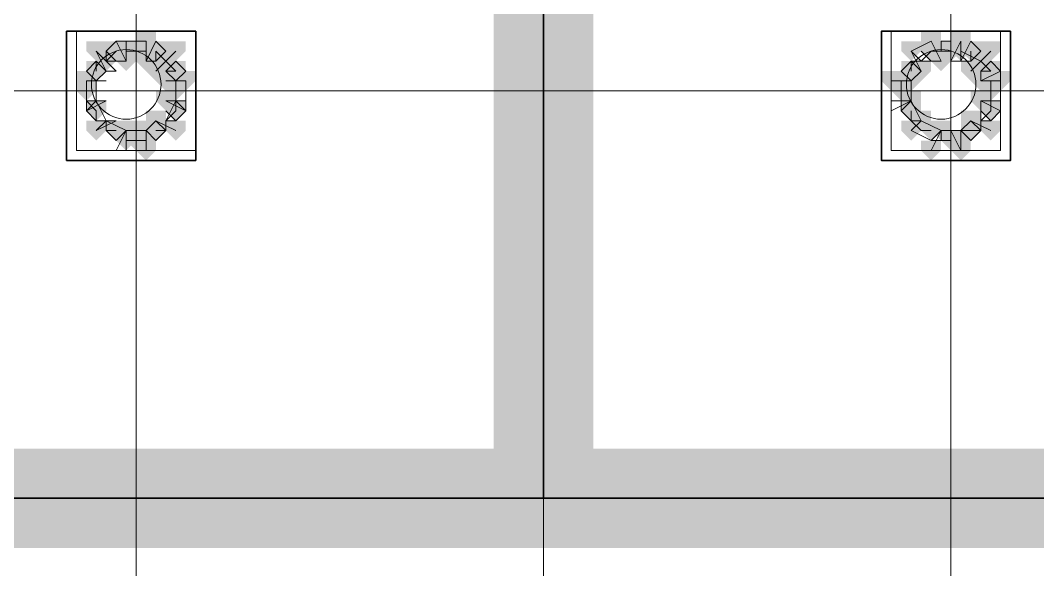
# Model space of a CAD drawing. Header units: millimetres. Extents: x 2315 to 4619, y 1334 to 1897.
# Drawn here: x 3888.82 to 3895.07, y 1541.26 to 1544.63 of the extents above; entities that cross this region are included whole.
import ezdxf

# ---------------------------------------------------------------- set-up
doc = ezdxf.new("R2010")
doc.units = ezdxf.units.MM
for name, color, linetype, true_color in [('PDF_10', 7, 'Continuous', 0x00b85c), ('PDF_AXIS', 7, 'Continuous', 0x00b85c), ('PDF_柱构件', 7, 'Continuous', 0x00b85c), ('PDF_转运站初步方案', 7, 'Continuous', 0x00b85c)]:
    doc.layers.add(name, color=color, linetype=linetype, true_color=true_color)
doc.layers.add('PDF_中心线层', color=1, linetype='Continuous')
doc.layers.add('PDF_粗实线层', color=7, linetype='Continuous')

msp = doc.modelspace()

# ---------------------------------------------------------------- hatches: boundary and pattern name
at = {"layer": 'PDF_10', "transparency": 33554559}
for points in [[(3889.4111, 1544.506), (3889.3501, 1544.506), (3889.3501, 1544.4449), (3889.4111, 1544.3839), (3889.4722, 1544.4449), (3889.4722, 1544.506)], [(3889.4111, 1544.506), (3889.3501, 1544.506), (3889.3501, 1544.4449), (3889.4111, 1544.3839), (3889.4722, 1544.4449), (3889.4722, 1544.506)], [(3889.5333, 1544.506), (3889.4722, 1544.506), (3889.4722, 1544.4449), (3889.5333, 1544.3839), (3889.5944, 1544.4449), (3889.5944, 1544.506)], [(3889.5333, 1544.506), (3889.4722, 1544.506), (3889.4722, 1544.4449), (3889.5333, 1544.3839), (3889.5944, 1544.4449), (3889.5944, 1544.506)], [(3889.6555, 1544.506), (3889.5944, 1544.506), (3889.5944, 1544.4449), (3889.6555, 1544.3839), (3889.7165, 1544.4449), (3889.7165, 1544.506)], [(3889.6555, 1544.506), (3889.5944, 1544.506), (3889.5944, 1544.4449), (3889.6555, 1544.3839), (3889.7165, 1544.4449), (3889.7165, 1544.506)], [(3894.4198, 1544.506), (3894.3587, 1544.506), (3894.3587, 1544.4449), (3894.4198, 1544.3839), (3894.4809, 1544.4449), (3894.4809, 1544.506)], [(3894.4198, 1544.506), (3894.3587, 1544.506), (3894.3587, 1544.4449), (3894.4198, 1544.3839), (3894.4809, 1544.4449), (3894.4809, 1544.506)], [(3894.542, 1544.506), (3894.4809, 1544.506), (3894.4809, 1544.4449), (3894.542, 1544.3839), (3894.603, 1544.4449), (3894.603, 1544.506)], [(3894.542, 1544.506), (3894.4809, 1544.506), (3894.4809, 1544.4449), (3894.542, 1544.3839), (3894.603, 1544.4449), (3894.603, 1544.506)], [(3894.6641, 1544.506), (3894.603, 1544.506), (3894.603, 1544.4449), (3894.6641, 1544.3839), (3894.7252, 1544.4449), (3894.7252, 1544.506)], [(3894.6641, 1544.506), (3894.603, 1544.506), (3894.603, 1544.4449), (3894.6641, 1544.3839), (3894.7252, 1544.4449), (3894.7252, 1544.506)], [(3889.289, 1544.3839), (3889.2279, 1544.3839), (3889.2279, 1544.3228), (3889.289, 1544.2617), (3889.3501, 1544.3228), (3889.3501, 1544.3839)], [(3889.289, 1544.3839), (3889.2279, 1544.3839), (3889.2279, 1544.3228), (3889.289, 1544.2617), (3889.3501, 1544.3228), (3889.3501, 1544.3839)], [(3889.289, 1544.3839), (3889.2279, 1544.3839), (3889.2279, 1544.3228), (3889.289, 1544.2617), (3889.3501, 1544.3228), (3889.3501, 1544.3839)], [(3889.7776, 1544.3839), (3889.7165, 1544.3839), (3889.7165, 1544.3228), (3889.7776, 1544.2617), (3889.8387, 1544.3228), (3889.8387, 1544.3839)], [(3889.7776, 1544.3839), (3889.7165, 1544.3839), (3889.7165, 1544.3228), (3889.7776, 1544.2617), (3889.8387, 1544.3228), (3889.8387, 1544.3839)], [(3894.2976, 1544.3839), (3894.2365, 1544.3839), (3894.2365, 1544.3228), (3894.2976, 1544.2617), (3894.3587, 1544.3228), (3894.3587, 1544.3839)], [(3894.2976, 1544.3839), (3894.2365, 1544.3839), (3894.2365, 1544.3228), (3894.2976, 1544.2617), (3894.3587, 1544.3228), (3894.3587, 1544.3839)], [(3894.2976, 1544.3839), (3894.2365, 1544.3839), (3894.2365, 1544.3228), (3894.2976, 1544.2617), (3894.3587, 1544.3228), (3894.3587, 1544.3839)], [(3894.7863, 1544.3839), (3894.7252, 1544.3839), (3894.7252, 1544.3228), (3894.7863, 1544.2617), (3894.8474, 1544.3228), (3894.8474, 1544.3839)], [(3894.7863, 1544.3839), (3894.7252, 1544.3839), (3894.7252, 1544.3228), (3894.7863, 1544.2617), (3894.8474, 1544.3228), (3894.8474, 1544.3839)], [(3889.2279, 1544.2617), (3889.1668, 1544.2617), (3889.1668, 1544.2006), (3889.2279, 1544.1395), (3889.289, 1544.2006), (3889.289, 1544.2617)], [(3889.2279, 1544.2617), (3889.1668, 1544.2617), (3889.1668, 1544.2006), (3889.2279, 1544.1395), (3889.289, 1544.2006), (3889.289, 1544.2617)], [(3889.7776, 1544.2617), (3889.7165, 1544.2617), (3889.7165, 1544.2006), (3889.7776, 1544.1395), (3889.8387, 1544.2006), (3889.8387, 1544.2617)], [(3889.7776, 1544.2617), (3889.7165, 1544.2617), (3889.7165, 1544.2006), (3889.7776, 1544.1395), (3889.8387, 1544.2006), (3889.8387, 1544.2617)], [(3894.2365, 1544.2617), (3894.1755, 1544.2617), (3894.1755, 1544.2006), (3894.2365, 1544.1395), (3894.2976, 1544.2006), (3894.2976, 1544.2617)], [(3894.2365, 1544.2617), (3894.1755, 1544.2617), (3894.1755, 1544.2006), (3894.2365, 1544.1395), (3894.2976, 1544.2006), (3894.2976, 1544.2617)], [(3894.7863, 1544.2617), (3894.7252, 1544.2617), (3894.7252, 1544.2006), (3894.7863, 1544.1395), (3894.8474, 1544.2006), (3894.8474, 1544.2617)], [(3894.7863, 1544.2617), (3894.7252, 1544.2617), (3894.7252, 1544.2006), (3894.7863, 1544.1395), (3894.8474, 1544.2006), (3894.8474, 1544.2617)], [(3889.289, 1544.1395), (3889.2279, 1544.1395), (3889.2279, 1544.0784), (3889.289, 1544.0174), (3889.3501, 1544.0784), (3889.3501, 1544.1395)], [(3889.289, 1544.1395), (3889.2279, 1544.1395), (3889.2279, 1544.0784), (3889.289, 1544.0174), (3889.3501, 1544.0784), (3889.3501, 1544.1395)], [(3889.7776, 1544.1395), (3889.7165, 1544.1395), (3889.7165, 1544.0784), (3889.7776, 1544.0174), (3889.8387, 1544.0784), (3889.8387, 1544.1395)], [(3889.7776, 1544.1395), (3889.7165, 1544.1395), (3889.7165, 1544.0784), (3889.7776, 1544.0174), (3889.8387, 1544.0784), (3889.8387, 1544.1395)], [(3894.2976, 1544.1395), (3894.2365, 1544.1395), (3894.2365, 1544.0784), (3894.2976, 1544.0174), (3894.3587, 1544.0784), (3894.3587, 1544.1395)], [(3894.2976, 1544.1395), (3894.2365, 1544.1395), (3894.2365, 1544.0784), (3894.2976, 1544.0174), (3894.3587, 1544.0784), (3894.3587, 1544.1395)], [(3894.7863, 1544.1395), (3894.7252, 1544.1395), (3894.7252, 1544.0784), (3894.7863, 1544.0174), (3894.8474, 1544.0784), (3894.8474, 1544.1395)], [(3894.7863, 1544.1395), (3894.7252, 1544.1395), (3894.7252, 1544.0784), (3894.7863, 1544.0174), (3894.8474, 1544.0784), (3894.8474, 1544.1395)], [(3889.4111, 1544.0174), (3889.3501, 1544.0174), (3889.3501, 1543.9563), (3889.4111, 1543.8952), (3889.4722, 1543.9563), (3889.4722, 1544.0174)], [(3889.4111, 1544.0174), (3889.3501, 1544.0174), (3889.3501, 1543.9563), (3889.4111, 1543.8952), (3889.4722, 1543.9563), (3889.4722, 1544.0174)], [(3889.6555, 1544.0174), (3889.5944, 1544.0174), (3889.5944, 1543.9563), (3889.6555, 1543.8952), (3889.7165, 1543.9563), (3889.7165, 1544.0174)], [(3889.6555, 1544.0174), (3889.5944, 1544.0174), (3889.5944, 1543.9563), (3889.6555, 1543.8952), (3889.7165, 1543.9563), (3889.7165, 1544.0174)], [(3889.6555, 1544.0174), (3889.5944, 1544.0174), (3889.5944, 1543.9563), (3889.6555, 1543.8952), (3889.7165, 1543.9563), (3889.7165, 1544.0174)], [(3894.4198, 1544.0174), (3894.3587, 1544.0174), (3894.3587, 1543.9563), (3894.4198, 1543.8952), (3894.4809, 1543.9563), (3894.4809, 1544.0174)], [(3894.4198, 1544.0174), (3894.3587, 1544.0174), (3894.3587, 1543.9563), (3894.4198, 1543.8952), (3894.4809, 1543.9563), (3894.4809, 1544.0174)], [(3894.6641, 1544.0174), (3894.603, 1544.0174), (3894.603, 1543.9563), (3894.6641, 1543.8952), (3894.7252, 1543.9563), (3894.7252, 1544.0174)], [(3894.6641, 1544.0174), (3894.603, 1544.0174), (3894.603, 1543.9563), (3894.6641, 1543.8952), (3894.7252, 1543.9563), (3894.7252, 1544.0174)], [(3894.6641, 1544.0174), (3894.603, 1544.0174), (3894.603, 1543.9563), (3894.6641, 1543.8952), (3894.7252, 1543.9563), (3894.7252, 1544.0174)], [(3889.5333, 1543.9563), (3889.4722, 1543.9563), (3889.4722, 1543.8952), (3889.5333, 1543.8341), (3889.5944, 1543.8952), (3889.5944, 1543.9563)], [(3889.5333, 1543.9563), (3889.4722, 1543.9563), (3889.4722, 1543.8952), (3889.5333, 1543.8341), (3889.5944, 1543.8952), (3889.5944, 1543.9563)], [(3894.542, 1543.9563), (3894.4809, 1543.9563), (3894.4809, 1543.8952), (3894.542, 1543.8341), (3894.603, 1543.8952), (3894.603, 1543.9563)], [(3894.542, 1543.9563), (3894.4809, 1543.9563), (3894.4809, 1543.8952), (3894.542, 1543.8341), (3894.603, 1543.8952), (3894.603, 1543.9563)]]:
    msp.add_hatch(color=6, dxfattribs=at).paths.add_polyline_path(points)
at = {"layer": 'PDF_柱构件', "transparency": 33554559}
for points in [[(3889.5944, 1544.5671), (3889.5333, 1544.5671), (3889.5333, 1544.506), (3889.5944, 1544.4449), (3889.6555, 1544.506), (3889.6555, 1544.5671)], [(3894.4198, 1544.5671), (3894.3587, 1544.5671), (3894.3587, 1544.506), (3894.4198, 1544.4449), (3894.4809, 1544.506), (3894.4809, 1544.5671)], [(3894.603, 1544.5671), (3894.542, 1544.5671), (3894.542, 1544.506), (3894.603, 1544.4449), (3894.6641, 1544.506), (3894.6641, 1544.5671)], [(3889.289, 1544.506), (3889.2279, 1544.506), (3889.2279, 1544.4449), (3889.289, 1544.3839), (3889.3501, 1544.4449), (3889.3501, 1544.506)], [(3889.4722, 1544.506), (3889.4111, 1544.506), (3889.4111, 1544.4449), (3889.4722, 1544.3839), (3889.5333, 1544.4449), (3889.5333, 1544.506)], [(3889.5944, 1544.506), (3889.5333, 1544.506), (3889.5333, 1544.4449), (3889.5944, 1544.3839), (3889.6555, 1544.4449), (3889.6555, 1544.506)], [(3889.7776, 1544.506), (3889.7165, 1544.506), (3889.7165, 1544.4449), (3889.7776, 1544.3839), (3889.8387, 1544.4449), (3889.8387, 1544.506)], [(3894.2976, 1544.506), (3894.2365, 1544.506), (3894.2365, 1544.4449), (3894.2976, 1544.3839), (3894.3587, 1544.4449), (3894.3587, 1544.506)], [(3894.603, 1544.506), (3894.542, 1544.506), (3894.542, 1544.4449), (3894.603, 1544.3839), (3894.6641, 1544.4449), (3894.6641, 1544.506)], [(3894.7863, 1544.506), (3894.7252, 1544.506), (3894.7252, 1544.4449), (3894.7863, 1544.3839), (3894.8474, 1544.4449), (3894.8474, 1544.506)], [(3889.3501, 1544.4449), (3889.289, 1544.4449), (3889.289, 1544.3839), (3889.3501, 1544.3228), (3889.4111, 1544.3839), (3889.4111, 1544.4449)], [(3889.4722, 1544.4449), (3889.4111, 1544.4449), (3889.4111, 1544.3839), (3889.4722, 1544.3228), (3889.5333, 1544.3839), (3889.5333, 1544.4449)], [(3889.5944, 1544.4449), (3889.5333, 1544.4449), (3889.5333, 1544.3839), (3889.5944, 1544.3228), (3889.6555, 1544.3839), (3889.6555, 1544.4449)], [(3889.7165, 1544.4449), (3889.6555, 1544.4449), (3889.6555, 1544.3839), (3889.7165, 1544.3228), (3889.7776, 1544.3839), (3889.7776, 1544.4449)], [(3894.4809, 1544.4449), (3894.4198, 1544.4449), (3894.4198, 1544.3839), (3894.4809, 1544.3228), (3894.542, 1544.3839), (3894.542, 1544.4449)], [(3894.7252, 1544.4449), (3894.6641, 1544.4449), (3894.6641, 1544.3839), (3894.7252, 1544.3228), (3894.7863, 1544.3839), (3894.7863, 1544.4449)], [(3889.6555, 1544.3839), (3889.5944, 1544.3839), (3889.5944, 1544.3228), (3889.6555, 1544.2617), (3889.7165, 1544.3228), (3889.7165, 1544.3839)], [(3894.3587, 1544.3839), (3894.2976, 1544.3839), (3894.2976, 1544.3228), (3894.3587, 1544.2617), (3894.4198, 1544.3228), (3894.4198, 1544.3839)], [(3894.6641, 1544.3839), (3894.603, 1544.3839), (3894.603, 1544.3228), (3894.6641, 1544.2617), (3894.7252, 1544.3228), (3894.7252, 1544.3839)], [(3889.2279, 1544.3228), (3889.1668, 1544.3228), (3889.1668, 1544.2617), (3889.2279, 1544.2006), (3889.289, 1544.2617), (3889.289, 1544.3228)], [(3889.7165, 1544.3228), (3889.6555, 1544.3228), (3889.6555, 1544.2617), (3889.7165, 1544.2006), (3889.7776, 1544.2617), (3889.7776, 1544.3228)], [(3889.7776, 1544.3228), (3889.7165, 1544.3228), (3889.7165, 1544.2617), (3889.7776, 1544.2006), (3889.8387, 1544.2617), (3889.8387, 1544.3228)], [(3889.8387, 1544.3228), (3889.7776, 1544.3228), (3889.7776, 1544.2617), (3889.8387, 1544.2006), (3889.8998, 1544.2617), (3889.8998, 1544.3228)], [(3894.1755, 1544.3228), (3894.1144, 1544.3228), (3894.1144, 1544.2617), (3894.1755, 1544.2006), (3894.2365, 1544.2617), (3894.2365, 1544.3228)], [(3894.2365, 1544.3228), (3894.1755, 1544.3228), (3894.1755, 1544.2617), (3894.2365, 1544.2006), (3894.2976, 1544.2617), (3894.2976, 1544.3228)], [(3894.2976, 1544.3228), (3894.2365, 1544.3228), (3894.2365, 1544.2617), (3894.2976, 1544.2006), (3894.3587, 1544.2617), (3894.3587, 1544.3228)], [(3894.7252, 1544.3228), (3894.6641, 1544.3228), (3894.6641, 1544.2617), (3894.7252, 1544.2006), (3894.7863, 1544.2617), (3894.7863, 1544.3228)], [(3894.7863, 1544.3228), (3894.7252, 1544.3228), (3894.7252, 1544.2617), (3894.7863, 1544.2006), (3894.8474, 1544.2617), (3894.8474, 1544.3228)], [(3894.8474, 1544.3228), (3894.7863, 1544.3228), (3894.7863, 1544.2617), (3894.8474, 1544.2006), (3894.9084, 1544.2617), (3894.9084, 1544.3228)], [(3889.7165, 1544.2006), (3889.6555, 1544.2006), (3889.6555, 1544.1395), (3889.7165, 1544.0784), (3889.7776, 1544.1395), (3889.7776, 1544.2006)], [(3894.2976, 1544.2006), (3894.2365, 1544.2006), (3894.2365, 1544.1395), (3894.2976, 1544.0784), (3894.3587, 1544.1395), (3894.3587, 1544.2006)], [(3894.7252, 1544.2006), (3894.6641, 1544.2006), (3894.6641, 1544.1395), (3894.7252, 1544.0784), (3894.7863, 1544.1395), (3894.7863, 1544.2006)], [(3889.6555, 1544.0784), (3889.5944, 1544.0784), (3889.5944, 1544.0174), (3889.6555, 1543.9563), (3889.7165, 1544.0174), (3889.7165, 1544.0784)], [(3894.3587, 1544.0784), (3894.2976, 1544.0784), (3894.2976, 1544.0174), (3894.3587, 1543.9563), (3894.4198, 1544.0174), (3894.4198, 1544.0784)], [(3894.6641, 1544.0784), (3894.603, 1544.0784), (3894.603, 1544.0174), (3894.6641, 1543.9563), (3894.7252, 1544.0174), (3894.7252, 1544.0784)], [(3889.289, 1544.0174), (3889.2279, 1544.0174), (3889.2279, 1543.9563), (3889.289, 1543.8952), (3889.3501, 1543.9563), (3889.3501, 1544.0174)], [(3889.4722, 1544.0174), (3889.4111, 1544.0174), (3889.4111, 1543.9563), (3889.4722, 1543.8952), (3889.5333, 1543.9563), (3889.5333, 1544.0174)], [(3889.5944, 1544.0174), (3889.5333, 1544.0174), (3889.5333, 1543.9563), (3889.5944, 1543.8952), (3889.6555, 1543.9563), (3889.6555, 1544.0174)], [(3889.7776, 1544.0174), (3889.7165, 1544.0174), (3889.7165, 1543.9563), (3889.7776, 1543.8952), (3889.8387, 1543.9563), (3889.8387, 1544.0174)], [(3894.2976, 1544.0174), (3894.2365, 1544.0174), (3894.2365, 1543.9563), (3894.2976, 1543.8952), (3894.3587, 1543.9563), (3894.3587, 1544.0174)], [(3894.4809, 1544.0174), (3894.4198, 1544.0174), (3894.4198, 1543.9563), (3894.4809, 1543.8952), (3894.542, 1543.9563), (3894.542, 1544.0174)], [(3894.7863, 1544.0174), (3894.7252, 1544.0174), (3894.7252, 1543.9563), (3894.7863, 1543.8952), (3894.8474, 1543.9563), (3894.8474, 1544.0174)], [(3889.4722, 1543.9563), (3889.4111, 1543.9563), (3889.4111, 1543.8952), (3889.4722, 1543.8341), (3889.5333, 1543.8952), (3889.5333, 1543.9563)], [(3889.5944, 1543.9563), (3889.5333, 1543.9563), (3889.5333, 1543.8952), (3889.5944, 1543.8341), (3889.6555, 1543.8952), (3889.6555, 1543.9563)], [(3894.603, 1543.9563), (3894.542, 1543.9563), (3894.542, 1543.8952), (3894.603, 1543.8341), (3894.6641, 1543.8952), (3894.6641, 1543.9563)], [(3889.5944, 1543.8952), (3889.5333, 1543.8952), (3889.5333, 1543.8341), (3889.5944, 1543.773), (3889.6555, 1543.8341), (3889.6555, 1543.8952)], [(3894.4198, 1543.8952), (3894.3587, 1543.8952), (3894.3587, 1543.8341), (3894.4198, 1543.773), (3894.4809, 1543.8341), (3894.4809, 1543.8952)], [(3894.603, 1543.8952), (3894.542, 1543.8952), (3894.542, 1543.8341), (3894.603, 1543.773), (3894.6641, 1543.8341), (3894.6641, 1543.8952)]]:
    msp.add_hatch(color=6, dxfattribs=at).paths.add_polyline_path(points)
at = {"layer": 'PDF_粗实线层', "transparency": 33554559}
for points in [[(3906.3306, 1554.7066), (3905.7198, 1554.7066), (3905.7198, 1542.0017), (3850.3192, 1542.0017), (3850.3192, 1554.7066), (3849.7084, 1554.7066), (3849.7084, 1541.3909), (3906.3306, 1541.3909)], [(3892.343, 1554.7066), (3891.7322, 1554.7066), (3891.7322, 1541.6963), (3892.343, 1541.6963)]]:
    msp.add_hatch(color=256, dxfattribs=at).paths.add_polyline_path(points)
at = {"layer": 'PDF_转运站初步方案', "transparency": 33554559}
for points in [[(3889.4111, 1544.506), (3889.3501, 1544.506), (3889.3501, 1544.4449), (3889.4111, 1544.3839), (3889.4722, 1544.4449), (3889.4722, 1544.506)], [(3889.4111, 1544.506), (3889.3501, 1544.506), (3889.3501, 1544.4449), (3889.4111, 1544.3839), (3889.4722, 1544.4449), (3889.4722, 1544.506)], [(3889.5333, 1544.506), (3889.4722, 1544.506), (3889.4722, 1544.4449), (3889.5333, 1544.3839), (3889.5944, 1544.4449), (3889.5944, 1544.506)], [(3889.5333, 1544.506), (3889.4722, 1544.506), (3889.4722, 1544.4449), (3889.5333, 1544.3839), (3889.5944, 1544.4449), (3889.5944, 1544.506)], [(3889.6555, 1544.506), (3889.5944, 1544.506), (3889.5944, 1544.4449), (3889.6555, 1544.3839), (3889.7165, 1544.4449), (3889.7165, 1544.506)], [(3889.6555, 1544.506), (3889.5944, 1544.506), (3889.5944, 1544.4449), (3889.6555, 1544.3839), (3889.7165, 1544.4449), (3889.7165, 1544.506)], [(3894.4198, 1544.506), (3894.3587, 1544.506), (3894.3587, 1544.4449), (3894.4198, 1544.3839), (3894.4809, 1544.4449), (3894.4809, 1544.506)], [(3894.4198, 1544.506), (3894.3587, 1544.506), (3894.3587, 1544.4449), (3894.4198, 1544.3839), (3894.4809, 1544.4449), (3894.4809, 1544.506)], [(3894.542, 1544.506), (3894.4809, 1544.506), (3894.4809, 1544.4449), (3894.542, 1544.3839), (3894.603, 1544.4449), (3894.603, 1544.506)], [(3894.542, 1544.506), (3894.4809, 1544.506), (3894.4809, 1544.4449), (3894.542, 1544.3839), (3894.603, 1544.4449), (3894.603, 1544.506)], [(3894.6641, 1544.506), (3894.603, 1544.506), (3894.603, 1544.4449), (3894.6641, 1544.3839), (3894.7252, 1544.4449), (3894.7252, 1544.506)], [(3894.6641, 1544.506), (3894.603, 1544.506), (3894.603, 1544.4449), (3894.6641, 1544.3839), (3894.7252, 1544.4449), (3894.7252, 1544.506)], [(3889.289, 1544.3839), (3889.2279, 1544.3839), (3889.2279, 1544.3228), (3889.289, 1544.2617), (3889.3501, 1544.3228), (3889.3501, 1544.3839)], [(3889.289, 1544.3839), (3889.2279, 1544.3839), (3889.2279, 1544.3228), (3889.289, 1544.2617), (3889.3501, 1544.3228), (3889.3501, 1544.3839)], [(3889.7776, 1544.3839), (3889.7165, 1544.3839), (3889.7165, 1544.3228), (3889.7776, 1544.2617), (3889.8387, 1544.3228), (3889.8387, 1544.3839)], [(3889.7776, 1544.3839), (3889.7165, 1544.3839), (3889.7165, 1544.3228), (3889.7776, 1544.2617), (3889.8387, 1544.3228), (3889.8387, 1544.3839)], [(3894.2976, 1544.3839), (3894.2365, 1544.3839), (3894.2365, 1544.3228), (3894.2976, 1544.2617), (3894.3587, 1544.3228), (3894.3587, 1544.3839)], [(3894.2976, 1544.3839), (3894.2365, 1544.3839), (3894.2365, 1544.3228), (3894.2976, 1544.2617), (3894.3587, 1544.3228), (3894.3587, 1544.3839)], [(3894.7863, 1544.3839), (3894.7252, 1544.3839), (3894.7252, 1544.3228), (3894.7863, 1544.2617), (3894.8474, 1544.3228), (3894.8474, 1544.3839)], [(3894.7863, 1544.3839), (3894.7252, 1544.3839), (3894.7252, 1544.3228), (3894.7863, 1544.2617), (3894.8474, 1544.3228), (3894.8474, 1544.3839)], [(3889.2279, 1544.2617), (3889.1668, 1544.2617), (3889.1668, 1544.2006), (3889.2279, 1544.1395), (3889.289, 1544.2006), (3889.289, 1544.2617)], [(3889.2279, 1544.2617), (3889.1668, 1544.2617), (3889.1668, 1544.2006), (3889.2279, 1544.1395), (3889.289, 1544.2006), (3889.289, 1544.2617)], [(3889.7776, 1544.2617), (3889.7165, 1544.2617), (3889.7165, 1544.2006), (3889.7776, 1544.1395), (3889.8387, 1544.2006), (3889.8387, 1544.2617)], [(3889.7776, 1544.2617), (3889.7165, 1544.2617), (3889.7165, 1544.2006), (3889.7776, 1544.1395), (3889.8387, 1544.2006), (3889.8387, 1544.2617)], [(3894.2365, 1544.2617), (3894.1755, 1544.2617), (3894.1755, 1544.2006), (3894.2365, 1544.1395), (3894.2976, 1544.2006), (3894.2976, 1544.2617)], [(3894.2365, 1544.2617), (3894.1755, 1544.2617), (3894.1755, 1544.2006), (3894.2365, 1544.1395), (3894.2976, 1544.2006), (3894.2976, 1544.2617)], [(3894.7863, 1544.2617), (3894.7252, 1544.2617), (3894.7252, 1544.2006), (3894.7863, 1544.1395), (3894.8474, 1544.2006), (3894.8474, 1544.2617)], [(3894.7863, 1544.2617), (3894.7252, 1544.2617), (3894.7252, 1544.2006), (3894.7863, 1544.1395), (3894.8474, 1544.2006), (3894.8474, 1544.2617)], [(3889.289, 1544.1395), (3889.2279, 1544.1395), (3889.2279, 1544.0784), (3889.289, 1544.0174), (3889.3501, 1544.0784), (3889.3501, 1544.1395)], [(3889.289, 1544.1395), (3889.2279, 1544.1395), (3889.2279, 1544.0784), (3889.289, 1544.0174), (3889.3501, 1544.0784), (3889.3501, 1544.1395)], [(3889.7776, 1544.1395), (3889.7165, 1544.1395), (3889.7165, 1544.0784), (3889.7776, 1544.0174), (3889.8387, 1544.0784), (3889.8387, 1544.1395)], [(3889.7776, 1544.1395), (3889.7165, 1544.1395), (3889.7165, 1544.0784), (3889.7776, 1544.0174), (3889.8387, 1544.0784), (3889.8387, 1544.1395)], [(3894.2976, 1544.1395), (3894.2365, 1544.1395), (3894.2365, 1544.0784), (3894.2976, 1544.0174), (3894.3587, 1544.0784), (3894.3587, 1544.1395)], [(3894.2976, 1544.1395), (3894.2365, 1544.1395), (3894.2365, 1544.0784), (3894.2976, 1544.0174), (3894.3587, 1544.0784), (3894.3587, 1544.1395)], [(3894.7863, 1544.1395), (3894.7252, 1544.1395), (3894.7252, 1544.0784), (3894.7863, 1544.0174), (3894.8474, 1544.0784), (3894.8474, 1544.1395)], [(3894.7863, 1544.1395), (3894.7252, 1544.1395), (3894.7252, 1544.0784), (3894.7863, 1544.0174), (3894.8474, 1544.0784), (3894.8474, 1544.1395)], [(3889.4111, 1544.0174), (3889.3501, 1544.0174), (3889.3501, 1543.9563), (3889.4111, 1543.8952), (3889.4722, 1543.9563), (3889.4722, 1544.0174)], [(3889.4111, 1544.0174), (3889.3501, 1544.0174), (3889.3501, 1543.9563), (3889.4111, 1543.8952), (3889.4722, 1543.9563), (3889.4722, 1544.0174)], [(3889.6555, 1544.0174), (3889.5944, 1544.0174), (3889.5944, 1543.9563), (3889.6555, 1543.8952), (3889.7165, 1543.9563), (3889.7165, 1544.0174)], [(3889.6555, 1544.0174), (3889.5944, 1544.0174), (3889.5944, 1543.9563), (3889.6555, 1543.8952), (3889.7165, 1543.9563), (3889.7165, 1544.0174)], [(3894.4198, 1544.0174), (3894.3587, 1544.0174), (3894.3587, 1543.9563), (3894.4198, 1543.8952), (3894.4809, 1543.9563), (3894.4809, 1544.0174)], [(3894.4198, 1544.0174), (3894.3587, 1544.0174), (3894.3587, 1543.9563), (3894.4198, 1543.8952), (3894.4809, 1543.9563), (3894.4809, 1544.0174)], [(3894.6641, 1544.0174), (3894.603, 1544.0174), (3894.603, 1543.9563), (3894.6641, 1543.8952), (3894.7252, 1543.9563), (3894.7252, 1544.0174)], [(3894.6641, 1544.0174), (3894.603, 1544.0174), (3894.603, 1543.9563), (3894.6641, 1543.8952), (3894.7252, 1543.9563), (3894.7252, 1544.0174)], [(3889.5333, 1543.9563), (3889.4722, 1543.9563), (3889.4722, 1543.8952), (3889.5333, 1543.8341), (3889.5944, 1543.8952), (3889.5944, 1543.9563)], [(3889.5333, 1543.9563), (3889.4722, 1543.9563), (3889.4722, 1543.8952), (3889.5333, 1543.8341), (3889.5944, 1543.8952), (3889.5944, 1543.9563)], [(3894.542, 1543.9563), (3894.4809, 1543.9563), (3894.4809, 1543.8952), (3894.542, 1543.8341), (3894.603, 1543.8952), (3894.603, 1543.9563)], [(3894.542, 1543.9563), (3894.4809, 1543.9563), (3894.4809, 1543.8952), (3894.542, 1543.8341), (3894.603, 1543.8952), (3894.603, 1543.9563)]]:
    msp.add_hatch(color=6, dxfattribs=at).paths.add_polyline_path(points)

# ---------------------------------------------------------------- linework, layer by layer
at = {"layer": 'PDF_10', "color": 6, "lineweight": 18}
for points in [[(3889.5333, 1544.4449), (3889.5333, 1544.506)], [(3894.542, 1544.506), (3894.542, 1544.4449), (3894.4809, 1544.4449)], [(3889.3501, 1544.3839), (3889.4111, 1544.4449)], [(3889.4111, 1544.3839), (3889.3501, 1544.4449)], [(3889.4722, 1544.4449), (3889.5944, 1544.4449)], [(3889.6555, 1544.3839), (3889.6555, 1544.4449), (3889.7165, 1544.3839), (3889.7776, 1544.3228), (3889.7165, 1544.3228)], [(3894.4198, 1544.4449), (3894.3587, 1544.3839)], [(3894.4198, 1544.3839), (3894.3587, 1544.4449)], [(3894.7252, 1544.3228), (3894.7863, 1544.3228), (3894.7252, 1544.3839), (3894.603, 1544.4449)], [(3894.6641, 1544.3839), (3894.6641, 1544.4449)], [(3889.289, 1544.3228), (3889.289, 1544.3839)], [(3894.2976, 1544.3839), (3894.2976, 1544.3228)], [(3889.2279, 1544.1395), (3889.2279, 1544.2006), (3889.289, 1544.2006)], [(3889.8387, 1544.2006), (3889.7776, 1544.2006), (3889.7776, 1544.1395)], [(3894.2976, 1544.2006), (3894.2365, 1544.2006), (3894.2365, 1544.1395)], [(3894.7863, 1544.1395), (3894.7863, 1544.2006), (3894.8474, 1544.2006)], [(3889.289, 1544.0174), (3889.289, 1544.0784), (3889.289, 1544.0174)], [(3889.7776, 1544.0784), (3889.7165, 1544.0174)], [(3889.7165, 1544.0784), (3889.7776, 1544.0174)], [(3894.2976, 1544.0174), (3894.2976, 1544.0784), (3894.2976, 1544.0174)], [(3894.7252, 1544.0174), (3894.7863, 1544.0784)], [(3894.7252, 1544.0784), (3894.7863, 1544.0174)], [(3889.3501, 1543.9563), (3889.4111, 1543.9563), (3889.3501, 1543.9563)], [(3889.5333, 1543.9563), (3889.5333, 1543.8952)], [(3889.7165, 1543.9563), (3889.6555, 1543.9563)], [(3894.3587, 1543.9563), (3894.4198, 1543.9563), (3894.3587, 1543.9563)], [(3894.4809, 1543.8952), (3894.542, 1543.8952), (3894.542, 1543.9563)], [(3894.603, 1543.9563), (3894.7252, 1543.9563)], [(3889.5944, 1543.8952), (3889.4722, 1543.8952)]]:
    msp.add_lwpolyline(points, dxfattribs=at)
at = {"layer": 'PDF_AXIS', "color": 6, "lineweight": 18}
for points in [[(3889.1668, 1544.5671), (3889.1668, 1543.8341), (3889.8998, 1543.8341), (3889.8998, 1544.5671)], [(3894.8474, 1544.5671), (3894.8474, 1543.8341), (3894.1755, 1543.8341), (3894.1755, 1544.5671)]]:
    msp.add_lwpolyline(points, close=True, dxfattribs=at)
at = {"layer": 'PDF_中心线层', "color": 6, "lineweight": 18}
msp.add_lwpolyline([(3892.0376, 1535.7103), (3892.0376, 1547.6822)], close=True, dxfattribs=at)
for points in [[(3889.5333, 1547.1325), (3889.5333, 1536.2601)], [(3894.542, 1547.1325), (3894.542, 1536.2601)], [(3897.4738, 1544.2006), (3886.6014, 1544.2006)], [(3886.0517, 1541.6963), (3898.0236, 1541.6963), (3886.0517, 1541.6963)]]:
    msp.add_lwpolyline(points, dxfattribs=at)
msp.add_arc((3892.0455, 1541.6905), 5.9938, 60.13055, 179.94514, dxfattribs=at)
at = {"layer": 'PDF_柱构件', "color": 6, "lineweight": 18}
for points in [[(3889.3501, 1544.3839), (3889.4722, 1544.3839), (3889.4111, 1544.506), (3889.3501, 1544.4449)], [(3889.4111, 1544.506), (3889.4722, 1544.3839), (3889.4722, 1544.506)], [(3889.4722, 1544.4449), (3889.5944, 1544.4449), (3889.5944, 1544.506), (3889.4722, 1544.506)], [(3889.5944, 1544.506), (3889.5944, 1544.3839)], [(3889.5944, 1544.3839), (3889.6555, 1544.3839), (3889.7165, 1544.4449), (3889.6555, 1544.506)], [(3894.4809, 1544.3839), (3894.3587, 1544.3839), (3894.2976, 1544.4449), (3894.4198, 1544.506)], [(3894.4198, 1544.506), (3894.4809, 1544.3839)], [(3894.542, 1544.4449), (3894.4809, 1544.4449), (3894.4809, 1544.506), (3894.542, 1544.506)], [(3894.603, 1544.506), (3894.603, 1544.3839), (3894.542, 1544.3839)], [(3894.6641, 1544.3839), (3894.603, 1544.3839), (3894.6641, 1544.506), (3894.7252, 1544.4449)], [(3889.289, 1544.4449), (3889.3501, 1544.3228), (3889.4111, 1544.3228)], [(3889.7776, 1544.4449), (3889.6555, 1544.3228)], [(3894.2976, 1544.4449), (3894.3587, 1544.3228)], [(3894.7863, 1544.4449), (3894.6641, 1544.3228)], [(3889.289, 1544.2617), (3889.3501, 1544.3228), (3889.289, 1544.3839), (3889.2279, 1544.3228)], [(3889.7165, 1544.3228), (3889.7776, 1544.2617), (3889.8387, 1544.3228), (3889.7776, 1544.3839)], [(3894.3587, 1544.3228), (3894.2976, 1544.2617), (3894.2365, 1544.3228), (3894.2976, 1544.3839)], [(3894.7252, 1544.2617), (3894.7252, 1544.3228), (3894.7863, 1544.3839), (3894.8474, 1544.3228)], [(3889.2279, 1544.2617), (3889.289, 1544.2617), (3889.3501, 1544.2617)], [(3889.289, 1544.1395), (3889.289, 1544.2617), (3889.2279, 1544.2617), (3889.2279, 1544.1395)], [(3889.8387, 1544.2617), (3889.7165, 1544.2617)], [(3889.7776, 1544.2617), (3889.7776, 1544.1395), (3889.8387, 1544.1395), (3889.8387, 1544.2617)], [(3894.1755, 1544.2617), (3894.2976, 1544.2617)], [(3894.2976, 1544.2617), (3894.2976, 1544.1395), (3894.2365, 1544.1395), (3894.2365, 1544.2617)], [(3894.8474, 1544.2617), (3894.7252, 1544.2617)], [(3894.7863, 1544.1395), (3894.7863, 1544.2617), (3894.8474, 1544.2617), (3894.8474, 1544.1395)], [(3889.2279, 1544.0784), (3889.3501, 1544.1395), (3889.289, 1544.1395), (3889.2279, 1544.1395)], [(3889.3501, 1544.0174), (3889.289, 1544.1395), (3889.2279, 1544.0784), (3889.289, 1544.0174)], [(3889.8387, 1544.1395), (3889.7165, 1544.1395), (3889.8387, 1544.0784)], [(3889.7776, 1544.1395), (3889.7165, 1544.0174), (3889.7776, 1544.0174), (3889.8387, 1544.0784)], [(3894.1755, 1544.1395), (3894.2976, 1544.1395), (3894.1755, 1544.0784)], [(3894.2976, 1544.1395), (3894.3587, 1544.0174), (3894.2976, 1544.0174), (3894.2365, 1544.0784)], [(3894.8474, 1544.0784), (3894.7252, 1544.1395), (3894.8474, 1544.1395)], [(3894.7252, 1544.0174), (3894.7252, 1544.1395), (3894.8474, 1544.0784), (3894.7863, 1544.0174)], [(3889.289, 1543.9563), (3889.4111, 1544.0174), (3889.3501, 1544.0174)], [(3889.4722, 1543.9563), (3889.3501, 1544.0174), (3889.3501, 1543.9563), (3889.4111, 1543.8952)], [(3889.6555, 1544.0174), (3889.5944, 1543.9563), (3889.6555, 1543.8952), (3889.7165, 1543.9563)], [(3889.7776, 1543.9563), (3889.6555, 1544.0174)], [(3894.2976, 1543.9563), (3894.3587, 1544.0174)], [(3894.3587, 1544.0174), (3894.4809, 1543.9563), (3894.4198, 1543.8952), (3894.2976, 1543.9563)], [(3894.603, 1543.9563), (3894.6641, 1544.0174), (3894.7252, 1543.9563), (3894.6641, 1543.8952)], [(3894.7863, 1543.9563), (3894.6641, 1544.0174)], [(3889.4722, 1543.8341), (3889.4722, 1543.9563), (3889.4111, 1543.8341)], [(3889.5944, 1543.9563), (3889.4722, 1543.9563), (3889.4722, 1543.8952), (3889.5944, 1543.8952)], [(3889.5944, 1543.8341), (3889.5944, 1543.9563)], [(3894.4198, 1543.8341), (3894.4809, 1543.9563)], [(3894.4809, 1543.9563), (3894.542, 1543.9563), (3894.542, 1543.8952), (3894.4809, 1543.8952)], [(3894.603, 1543.8341), (3894.542, 1543.9563), (3894.603, 1543.9563)]]:
    msp.add_lwpolyline(points, close=True, dxfattribs=at)
for points in [[(3894.4809, 1544.4449), (3894.4198, 1544.4449)], [(3894.3587, 1544.3839), (3894.2976, 1544.3839)], [(3889.2279, 1544.2617), (3889.289, 1544.2617)], [(3889.289, 1544.0784), (3889.2279, 1544.1395)], [(3889.7776, 1544.1395), (3889.7776, 1544.0784)], [(3894.2365, 1544.1395), (3894.2365, 1544.0784)], [(3894.7863, 1544.0784), (3894.7863, 1544.1395)], [(3889.3501, 1543.9563), (3889.3501, 1544.0174)], [(3889.7165, 1544.0174), (3889.7165, 1543.9563)], [(3894.2976, 1544.0174), (3894.3587, 1543.9563)], [(3894.7252, 1543.9563), (3894.7252, 1544.0174)], [(3894.4198, 1543.8952), (3894.4809, 1543.8952)]]:
    msp.add_lwpolyline(points, dxfattribs=at)
at = {"layer": 'PDF_粗实线层', "lineweight": 35}
for points in [[(3850.0138, 1554.7066), (3850.0138, 1541.6963), (3906.0252, 1541.6963), (3906.0252, 1554.7066)], [(3892.0376, 1541.6963), (3892.0376, 1554.7066)]]:
    msp.add_lwpolyline(points, dxfattribs=at)
at = {"layer": 'PDF_粗实线层', "color": 6, "lineweight": 35}
for points in [[(3889.1057, 1544.5671), (3889.8998, 1544.5671), (3889.8998, 1543.773), (3889.1057, 1543.773)], [(3894.9084, 1544.5671), (3894.1144, 1544.5671), (3894.1144, 1543.773), (3894.9084, 1543.773)]]:
    msp.add_lwpolyline(points, close=True, dxfattribs=at)
at = {"layer": 'PDF_转运站初步方案', "color": 6, "lineweight": 18}
for centre in [(3889.4729, 1544.2406), (3889.4729, 1544.2406), (3894.4817, 1544.2406), (3894.4817, 1544.2406)]:
    msp.add_circle(centre, 0.2138, dxfattribs=at)

doc.saveas('drawing.dxf')
